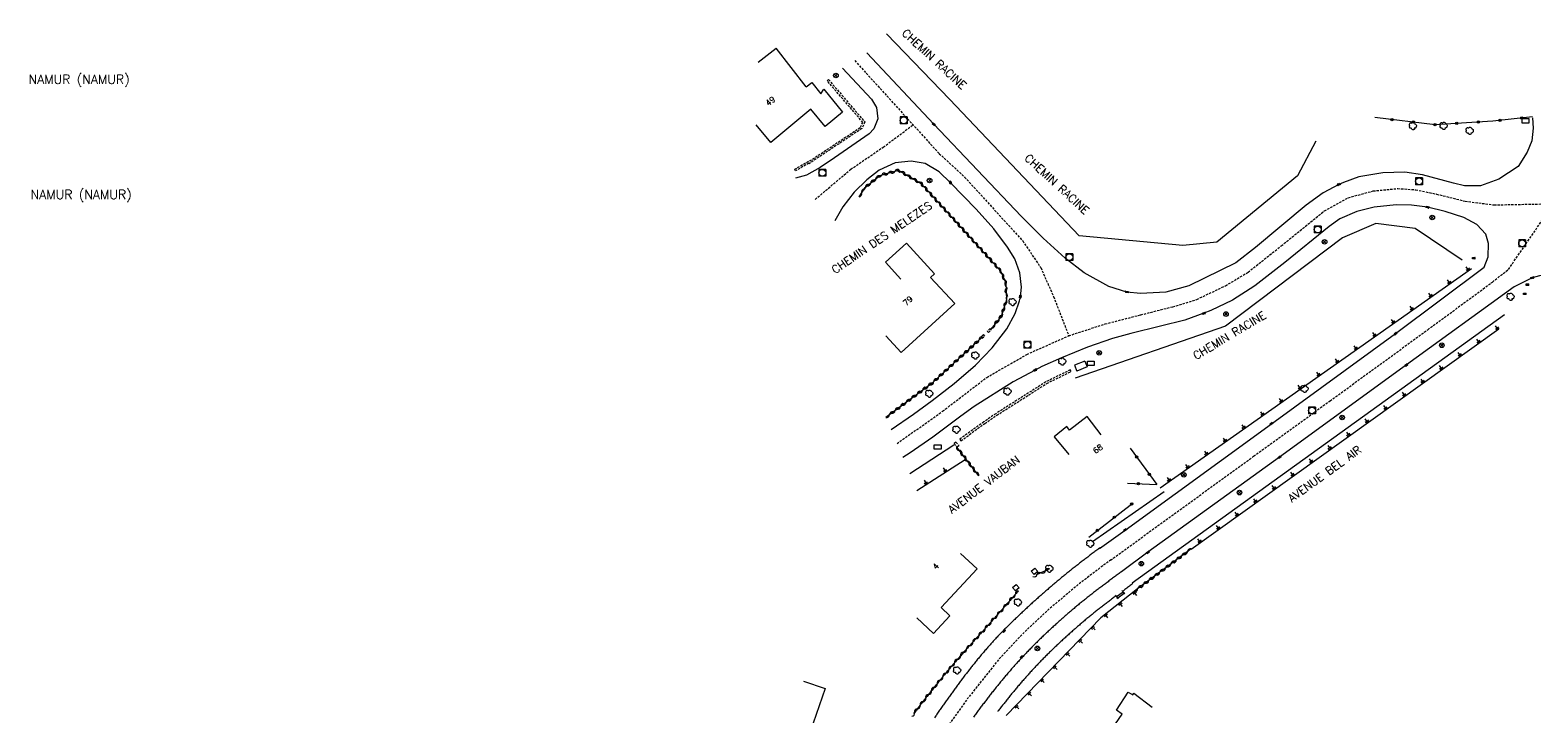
# Model space of a CAD drawing. Header units: millimetres. Extents: x 184000 to 185001, y 127000 to 128000.
# Drawn here: x 184013.1 to 184342.1, y 127373.3 to 127523.5 of the extents above; entities that cross this region are included whole.
import ezdxf
from ezdxf.enums import TextEntityAlignment as Align

# ---------------------------------------------------------------- set-up
doc = ezdxf.new("R2010")
doc.units = ezdxf.units.MM
doc.linetypes.add('DASHED', pattern=[0.75, 0.5, -0.25])
doc.layers.get('0').update_dxf_attribs({"linetype": 'CONTINUOUS'})
for name, color, linetype in [('W0001', 6, 'DASHED'), ('W0008', 7, 'CONTINUOUS'), ('W0100', 7, 'CONTINUOUS'), ('W0105', 7, 'CONTINUOUS'), ('W0112', 1, 'DASHED'), ('W0211', 2, 'CONTINUOUS'), ('W0300', 7, 'CONTINUOUS'), ('W0302', 3, 'CONTINUOUS'), ('W0310', 3, 'CONTINUOUS'), ('W0322', 7, 'CONTINUOUS'), ('W0400', 7, 'CONTINUOUS'), ('W0420', 7, 'CONTINUOUS'), ('W0469', 7, 'CONTINUOUS'), ('W0980', 7, 'CONTINUOUS'), ('W0989', 7, 'CONTINUOUS'), ('W0991', 7, 'CONTINUOUS'), ('W1471', 7, 'CONTINUOUS')]:
    doc.layers.add(name, color=color, linetype=linetype)
doc.styles.get("Standard").update_dxf_attribs({"font": 'romans.shx', "width": 0.85})

# ---------------------------------------------------------------- blocks, each defined once
blk = doc.blocks.new('T1471')
at = {"color": 0, "linetype": 'Continuous', "flags": 128}
blk.add_lwpolyline([(-0.75, -0.5), (-0.75, 0.5), (0.75, 0.5), (0.75, -0.5), (-0.75, -0.5)], dxfattribs=at)
blk = doc.blocks.new('T420')
for p, q in [((0.75, 0.75), (-0.75, 0.75)), ((-0.75, 0.75), (-0.75, -0.75)), ((0.75, 0.75), (0.75, -0.75)), ((0.75, -0.75), (-0.75, -0.75))]:
    blk.add_line(p, q)
blk.add_ellipse((0, 0), major_axis=(-0.53, 0.53), ratio=1, start_param=3.926991, end_param=10.210176)
blk = doc.blocks.new('T400')
for p, q in [((-0.15, 0.3), (0.15, 0.3)), ((-0.15, -0.25), (-0.15, 0.3)), ((-0.15, 0.15), (0.15, 0.15)), ((-0.15, 0), (0.15, 0)), ((0.15, 0.3), (0.15, -0.25)), ((-0.15, -0.15), (0.15, -0.15)), ((-0.15, -0.25), (-0.15, -0.3)), ((-0.15, -0.3), (0.15, -0.3)), ((0.15, -0.3), (0.15, -0.25))]:
    blk.add_line(p, q)
blk = doc.blocks.new('T300')
for p, q in [((-0.8, 0.51), (-0.86, 0.34)), ((-0.86, 0.34), (-0.86, 0.17)), ((-0.86, 0.17), (-0.74, 0.06)), ((-0.69, 0.63), (-0.8, 0.51)), ((-0.8, -0.06), (-0.74, 0.06)), ((-0.74, 0.06), (-0.69, 0.11)), ((-0.57, 0.69), (-0.69, 0.63)), ((-0.46, 0.69), (-0.57, 0.69)), ((-0.29, 0.63), (-0.46, 0.69)), ((-0.29, 0.63), (-0.17, 0.74)), ((-0.23, 0.57), (-0.29, 0.63)), ((-0.17, 0.74), (-0.06, 0.8)), ((-0.06, 0.8), (0.06, 0.8)), ((0.06, 0.8), (0.23, 0.74)), ((0.23, 0.74), (0.34, 0.63)), ((0.34, 0.63), (0.4, 0.51)), ((0.46, 0.46), (0.34, 0.46)), ((0.4, 0.51), (0.4, 0.46)), ((0.57, 0.4), (0.46, 0.46)), ((0.57, 0.4), (0.69, 0.29)), ((0.69, 0.29), (0.74, 0.17)), ((0.74, 0.06), (0.69, -0.17)), ((0.74, 0.17), (0.74, 0.06)), ((-0.8, -0.17), (-0.8, -0.06)), ((-0.8, -0.23), (-0.8, -0.17)), ((-0.74, -0.34), (-0.8, -0.23)), ((-0.69, -0.4), (-0.74, -0.34)), ((-0.51, -0.46), (-0.69, -0.4)), ((-0.4, -0.46), (-0.51, -0.46)), ((-0.4, -0.46), (-0.34, -0.46)), ((-0.34, -0.46), (-0.34, -0.4)), ((-0.34, -0.51), (-0.34, -0.46)), ((-0.29, -0.63), (-0.34, -0.51)), ((-0.17, -0.74), (-0.29, -0.63)), ((-0.06, -0.8), (-0.17, -0.74)), ((0.06, -0.8), (-0.06, -0.8)), ((0.17, -0.74), (0.06, -0.8)), ((0.23, -0.69), (0.17, -0.74)), ((0.29, -0.46), (0.23, -0.46)), ((0.29, -0.63), (0.23, -0.69)), ((0.46, -0.4), (0.29, -0.46)), ((0.34, -0.51), (0.29, -0.63)), ((0.34, -0.51), (0.34, -0.46)), ((0.57, -0.34), (0.46, -0.4)), ((0.63, -0.29), (0.57, -0.34)), ((0.69, -0.17), (0.63, -0.29))]:
    blk.add_line(p, q)
blk = doc.blocks.new('T469')
at = {"color": 0, "linetype": 'Continuous', "flags": 128}
for points in [[(-0.35, 0.35), (0.35, -0.35)], [(-0.35, -0.35), (0.35, 0.35)]]:
    blk.add_lwpolyline(points, dxfattribs=at)
at = {"color": 0, "linetype": 'Continuous'}
blk.add_circle((0, 0), 0.5, dxfattribs=at)
blk = doc.blocks.new('t322o')
at = {"color": 0, "linetype": 'Continuous'}
for radius in [0.25, 0.15]:
    blk.add_circle((0, 0), radius, dxfattribs=at)
blk = doc.blocks.new('t310o')
at = {"color": 0, "linetype": 'Continuous'}
for centre, start, end in [((-0.5, 0.38), 216.8699, 323.1304), ((0.5, -0.37), 36.8699, 143.1303)]:
    blk.add_arc(centre, 0.625, start, end, dxfattribs=at)
blk = doc.blocks.new('t211o')
at = {"color": 0, "linetype": 'Continuous'}
for p, q in [((-0.29, 0.5), (-0.29, 0)), ((0, 1), (0, 0)), ((0.29, 0.5), (0.29, 0))]:
    blk.add_line(p, q, dxfattribs=at)
blk = doc.blocks.new('t112o')
at = {"color": 0, "linetype": 'Continuous'}
for p, q in [((-0.5, 0.5), (0.5, 0.5)), ((-0.5, -0.5), (-0.5, 0.5)), ((0.5, 0.5), (0.5, -0.5)), ((0.5, -0.5), (-0.5, -0.5))]:
    blk.add_line(p, q, dxfattribs=at)
blk = doc.blocks.new('t105o')
for p, q in [((-0.5, 0), (0.5, 0)), ((0.5, 0), (0.2, 0.1)), ((0.5, 0), (0.2, -0.1))]:
    blk.add_line(p, q)

msp = doc.modelspace()

# ---------------------------------------------------------------- linework, layer by layer
at = {"layer": 'W0001'}
for points in [[(184193.44, 127516.84), (184200.45, 127509.11), (184211.9, 127496.48), (184217.46, 127491.36), (184230.15, 127477.4), (184234.1, 127471.55), (184236.91, 127465.23), (184240.22, 127456.65)], [(184184.78, 127486.47), (184192.56, 127493.07), (184199.67, 127497.92), (184206.18, 127502.79)], [(184202.67, 127433.07), (184212.64, 127440.15), (184222.28, 127447.53), (184231.07, 127452.58), (184240.22, 127456.65), (184248.16, 127459.24), (184255.95, 127461.22), (184263, 127463.01), (184268.23, 127464.61), (184274.5, 127467.59), (184279.45, 127470.57), (184286.69, 127476.33), (184296.12, 127483.98), (184301.34, 127486.84), (184306.79, 127488.34), (184312.15, 127488.86), (184316.08, 127488.59), (184320.63, 127487.63), (184326.91, 127486.09), (184333.22, 127485.28), (184359.23, 127485.78)], [(184249.35, 127407.55), (184260.87, 127415.95), (184280.64, 127430.28), (184297.35, 127442.42), (184318.71, 127457.98), (184332.87, 127468.41), (184336.36, 127471.18), (184346.23, 127485.53)]]:
    msp.add_lwpolyline(points, dxfattribs=at)
at = {"layer": 'W0001', "flags": 128}
msp.add_lwpolyline([(184249.44, 127407.67), (184242.36, 127402.28), (184236.01, 127396.93), (184230.52, 127391.81), (184225.1, 127386.08), (184218.1, 127377.3), (184213.77, 127371.22), (184209.4, 127364.41), (184206.7, 127359.81), (184202.78, 127351.78), (184199.55, 127343.88), (184196.37, 127334.71), (184194.41, 127328.02), (184192.15, 127317.75), (184190.86, 127309.33), (184190.18, 127300.84), (184190.05, 127291.18), (184190.41, 127278.52), (184190.85, 127261.74)], dxfattribs=at)
at = {"layer": 'W0008'}
for points in [[(184341.62, 127504.35), (184341.74, 127502.06), (184341.5, 127499.32), (184340.48, 127496.83), (184338.5, 127493.67), (184334.28, 127490.92), (184330.27, 127489.44), (184326.73, 127489.46), (184324.34, 127490), (184317.55, 127491.87), (184313.67, 127492.47), (184308.91, 127492.32), (184303.68, 127491.38), (184300.28, 127490.2), (184299.27, 127489.77), (184295.86, 127487.94), (184292.1, 127485.25), (184281.07, 127475.96), (184276.74, 127472.59), (184266.49, 127467.54), (184261.47, 127466.21), (184255.9, 127465.87), (184252.91, 127466.21), (184249.01, 127467.46), (184243.59, 127470.43), (184239.45, 127473.6), (184234.62, 127478.03), (184229.83, 127482.81), (184220.26, 127492.86), (184210.7, 127502.91), (184196.1, 127518.51)], [(184190.78, 127515.16), (184197.06, 127508.42), (184198.2, 127506.6), (184198.51, 127504.11), (184197.62, 127501.89), (184196.55, 127500.81), (184189.04, 127495.58), (184185.87, 127493.46), (184182.9, 127491.8), (184180.49, 127491.13)], [(184201.37, 127436.14), (184206.29, 127439.52), (184210.37, 127442.51), (184215.17, 127446.24), (184219.82, 127450.24), (184223.46, 127454.02), (184226.65, 127458.19), (184228.54, 127461.5), (184229.46, 127464.28), (184229.64, 127465.2), (184229.9, 127467.29), (184229.52, 127470.44), (184228.46, 127473.48), (184226.81, 127476.02), (184223.86, 127480.04), (184219.96, 127484.33), (184214.38, 127490.13), (184211.86, 127492.49), (184208.85, 127494.34), (184205.79, 127494.87), (184202.3, 127494.45), (184198.75, 127492.84), (184196.05, 127490.79), (184193.32, 127488.09), (184190.82, 127484.86), (184189.06, 127481.82)], [(184246.95, 127410.1), (184252.54, 127414.16), (184284.54, 127437.42), (184311.68, 127457.13), (184331.07, 127471.62), (184331.94, 127473.91), (184331.99, 127476.84), (184331.39, 127478.85), (184329.48, 127480.96), (184326.59, 127482.5), (184322.53, 127483.86), (184318.68, 127484.75), (184315.19, 127485.21), (184311.8, 127485.29), (184306.98, 127484.8), (184303.18, 127483.83), (184299.5, 127482.2), (184297.15, 127480.58), (184287.5, 127472.68), (184280.91, 127467.57), (184276.05, 127464.43), (184271.3, 127462.15), (184269.78, 127461.58), (184265.57, 127460.09), (184260.31, 127458.72), (184253.77, 127457.13), (184249.8, 127456.04), (184244.32, 127454.14), (184238.67, 127451.83), (184234.37, 127449.9), (184232.88, 127449.14), (184228.07, 127446.56), (184219.54, 127441.15), (184216.62, 127439.04), (184210.54, 127434.47), (184205.54, 127431.02), (184203.98, 127430.01)], [(184403.52, 127436.97), (184395.26, 127442.29), (184373.36, 127456.34), (184353.86, 127468.77), (184351.03, 127469.89), (184347.08, 127470.41), (184343.17, 127469.79), (184341.56, 127469.31), (184337.62, 127467.35), (184314.05, 127450.26), (184286.32, 127430.09), (184257.54, 127409.28), (184251.76, 127405)]]:
    msp.add_lwpolyline(points, dxfattribs=at)
at = {"layer": 'W0008', "flags": 128}
for points in [[(184247.07, 127410.27), (184246.96, 127410.19), (184246.76, 127410.04), (184246.56, 127409.9), (184246.36, 127409.75), (184246.16, 127409.6), (184245.96, 127409.45), (184245.76, 127409.3), (184245.55, 127409.15), (184245.35, 127409), (184245.15, 127408.85), (184244.95, 127408.7), (184244.75, 127408.55), (184244.55, 127408.4), (184244.36, 127408.25), (184244.16, 127408.1), (184243.96, 127407.95), (184243.76, 127407.79), (184243.56, 127407.64), (184243.36, 127407.49), (184243.16, 127407.34), (184242.97, 127407.18), (184242.77, 127407.03), (184242.57, 127406.88), (184242.37, 127406.72), (184242.18, 127406.57), (184241.98, 127406.42), (184241.78, 127406.26), (184241.59, 127406.11), (184241.39, 127405.95), (184241.2, 127405.8), (184241, 127405.64), (184240.81, 127405.49), (184240.61, 127405.33), (184240.42, 127405.17), (184240.22, 127405.02), (184240.03, 127404.86), (184239.83, 127404.7), (184239.64, 127404.55), (184239.45, 127404.39), (184239.25, 127404.23), (184239.06, 127404.07), (184238.87, 127403.91), (184238.67, 127403.75), (184238.48, 127403.6), (184238.29, 127403.44), (184238.1, 127403.28), (184237.9, 127403.12), (184237.71, 127402.96), (184237.52, 127402.8), (184237.33, 127402.64), (184237.14, 127402.47), (184236.95, 127402.31), (184236.76, 127402.15), (184236.57, 127401.99), (184236.38, 127401.83), (184236.19, 127401.67), (184236, 127401.5), (184235.81, 127401.34), (184235.62, 127401.18), (184235.43, 127401.01), (184235.24, 127400.85), (184235.05, 127400.69), (184234.86, 127400.52), (184234.68, 127400.36), (184234.49, 127400.19), (184234.3, 127400.03), (184234.11, 127399.86), (184233.93, 127399.7), (184233.74, 127399.53), (184233.55, 127399.37), (184233.37, 127399.2), (184233.18, 127399.03), (184233, 127398.87), (184232.81, 127398.7), (184232.62, 127398.53), (184232.44, 127398.37), (184232.25, 127398.2), (184232.07, 127398.03), (184231.88, 127397.86), (184231.7, 127397.69), (184231.52, 127397.52), (184231.33, 127397.35), (184231.15, 127397.19), (184230.96, 127397.02), (184230.78, 127396.85), (184230.6, 127396.68), (184230.42, 127396.51), (184230.23, 127396.33), (184230.05, 127396.16), (184229.87, 127395.99), (184229.69, 127395.82), (184229.51, 127395.65), (184229.32, 127395.48), (184229.14, 127395.3), (184228.96, 127395.13), (184228.78, 127394.96), (184228.6, 127394.79), (184228.42, 127394.61), (184228.24, 127394.44), (184228.06, 127394.26), (184227.88, 127394.09), (184227.7, 127393.92), (184227.52, 127393.74), (184227.34, 127393.57), (184227.16, 127393.39), (184226.99, 127393.22), (184226.81, 127393.04), (184226.63, 127392.86), (184226.45, 127392.69), (184226.27, 127392.51), (184226.1, 127392.33), (184225.92, 127392.16), (184225.75, 127391.98), (184225.58, 127391.8), (184225.4, 127391.63), (184225.23, 127391.45), (184225.06, 127391.27), (184224.89, 127391.09), (184224.71, 127390.91), (184224.54, 127390.73), (184224.37, 127390.55), (184224.21, 127390.37), (184224.04, 127390.18), (184223.87, 127390), (184223.7, 127389.82), (184223.53, 127389.64), (184223.37, 127389.45), (184223.2, 127389.27), (184223.04, 127389.08), (184222.87, 127388.9), (184222.71, 127388.71), (184222.54, 127388.53), (184222.38, 127388.34), (184222.22, 127388.15), (184222.06, 127387.97), (184221.89, 127387.78), (184221.73, 127387.59), (184221.57, 127387.4), (184221.41, 127387.21), (184221.25, 127387.02), (184221.09, 127386.83), (184220.93, 127386.64), (184220.77, 127386.45), (184220.62, 127386.26), (184220.46, 127386.07), (184220.3, 127385.88), (184220.14, 127385.69), (184219.99, 127385.5), (184219.83, 127385.3), (184219.67, 127385.11), (184219.52, 127384.92), (184219.36, 127384.72), (184219.21, 127384.53), (184219.05, 127384.34), (184218.9, 127384.14), (184218.75, 127383.95), (184218.59, 127383.75), (184218.44, 127383.56), (184218.29, 127383.36), (184218.14, 127383.17), (184217.98, 127382.97), (184217.83, 127382.77), (184217.68, 127382.58), (184217.53, 127382.38), (184217.38, 127382.18), (184217.23, 127381.98), (184217.08, 127381.79), (184216.93, 127381.59), (184216.78, 127381.39), (184216.63, 127381.19), (184216.48, 127380.99), (184216.33, 127380.79), (184216.18, 127380.59), (184216.03, 127380.39), (184215.88, 127380.19), (184215.73, 127379.99), (184215.59, 127379.79), (184215.44, 127379.59), (184215.29, 127379.39), (184215.14, 127379.19), (184215, 127378.99), (184214.85, 127378.78), (184214.7, 127378.58), (184214.56, 127378.38), (184214.41, 127378.18), (184214.26, 127377.98), (184214.12, 127377.77), (184213.97, 127377.57), (184213.83, 127377.37), (184213.68, 127377.17), (184213.54, 127376.96), (184213.4, 127376.76), (184213.25, 127376.56), (184213.11, 127376.35), (184212.96, 127376.15), (184212.82, 127375.95), (184212.68, 127375.74), (184212.54, 127375.54), (184212.39, 127375.33), (184212.25, 127375.13), (184212.11, 127374.92), (184211.97, 127374.72), (184211.83, 127374.51), (184211.69, 127374.31), (184211.55, 127374.1), (184211.41, 127373.9), (184211.27, 127373.69), (184211.13, 127373.48), (184210.99, 127373.28), (184210.85, 127373.07)], [(184251.8, 127405.07), (184251.61, 127404.93), (184251.41, 127404.78), (184251.21, 127404.64), (184251.01, 127404.49), (184250.81, 127404.34), (184250.61, 127404.19), (184250.41, 127404.05), (184250.21, 127403.9), (184250.01, 127403.75), (184249.81, 127403.6), (184249.61, 127403.46), (184249.41, 127403.31), (184249.21, 127403.16), (184249.01, 127403.01), (184248.81, 127402.86), (184248.61, 127402.71), (184248.41, 127402.56), (184248.22, 127402.42), (184248.02, 127402.27), (184247.82, 127402.12), (184247.62, 127401.97), (184247.42, 127401.82), (184247.22, 127401.67), (184247.02, 127401.52), (184246.83, 127401.37), (184246.63, 127401.21), (184246.43, 127401.06), (184246.23, 127400.91), (184246.04, 127400.76), (184245.84, 127400.61), (184245.64, 127400.46), (184245.45, 127400.3), (184245.25, 127400.15), (184245.05, 127400), (184244.86, 127399.84), (184244.66, 127399.69), (184244.47, 127399.54), (184244.27, 127399.38), (184244.08, 127399.23), (184243.88, 127399.07), (184243.69, 127398.92), (184243.49, 127398.76), (184243.3, 127398.61), (184243.11, 127398.45), (184242.91, 127398.29), (184242.72, 127398.13), (184242.53, 127397.98), (184242.34, 127397.82), (184242.14, 127397.66), (184241.95, 127397.5), (184241.76, 127397.34), (184241.57, 127397.18), (184241.38, 127397.02), (184241.19, 127396.86), (184241, 127396.7), (184240.81, 127396.54), (184240.62, 127396.37), (184240.42, 127396.21), (184240.23, 127396.04), (184240.04, 127395.88), (184239.85, 127395.72), (184239.66, 127395.55), (184239.47, 127395.39), (184239.28, 127395.22), (184239.09, 127395.06), (184238.91, 127394.89), (184238.72, 127394.72), (184238.53, 127394.56), (184238.34, 127394.39), (184238.15, 127394.22), (184237.97, 127394.06), (184237.78, 127393.89), (184237.59, 127393.72), (184237.41, 127393.55), (184237.22, 127393.38), (184237.03, 127393.21), (184236.85, 127393.04), (184236.66, 127392.87), (184236.48, 127392.7), (184236.29, 127392.53), (184236.11, 127392.36), (184235.93, 127392.19), (184235.74, 127392.02), (184235.56, 127391.85), (184235.38, 127391.68), (184235.19, 127391.5), (184235.01, 127391.33), (184234.83, 127391.16), (184234.65, 127390.98), (184234.47, 127390.81), (184234.29, 127390.64), (184234.1, 127390.46), (184233.92, 127390.29), (184233.74, 127390.11), (184233.57, 127389.93), (184233.39, 127389.76), (184233.21, 127389.58), (184233.03, 127389.4), (184232.85, 127389.23), (184232.67, 127389.05), (184232.5, 127388.87), (184232.32, 127388.69), (184232.14, 127388.51), (184231.97, 127388.33), (184231.79, 127388.16), (184231.61, 127387.98), (184231.44, 127387.79), (184231.26, 127387.61), (184231.09, 127387.43), (184230.92, 127387.25), (184230.74, 127387.07), (184230.57, 127386.89), (184230.4, 127386.7), (184230.22, 127386.52), (184230.05, 127386.34), (184229.88, 127386.16), (184229.72, 127385.98), (184229.55, 127385.79), (184229.38, 127385.61), (184229.21, 127385.43), (184229.04, 127385.24), (184228.88, 127385.06), (184228.71, 127384.87), (184228.54, 127384.69), (184228.38, 127384.5), (184228.21, 127384.32), (184228.05, 127384.13), (184227.88, 127383.95), (184227.72, 127383.76), (184227.56, 127383.57), (184227.39, 127383.39), (184227.23, 127383.2), (184227.07, 127383.01), (184226.91, 127382.82), (184226.75, 127382.63), (184226.58, 127382.44), (184226.42, 127382.26), (184226.26, 127382.07), (184226.1, 127381.88), (184225.94, 127381.69), (184225.79, 127381.5), (184225.63, 127381.3), (184225.47, 127381.11), (184225.31, 127380.92), (184225.15, 127380.73), (184225, 127380.54), (184224.84, 127380.35), (184224.68, 127380.15), (184224.53, 127379.96), (184224.37, 127379.77), (184224.21, 127379.57), (184224.06, 127379.38), (184223.9, 127379.19), (184223.75, 127378.99), (184223.6, 127378.8), (184223.44, 127378.6), (184223.29, 127378.41), (184223.14, 127378.21), (184222.98, 127378.02), (184222.83, 127377.82), (184222.68, 127377.62), (184222.53, 127377.43), (184222.38, 127377.23), (184222.22, 127377.03), (184222.07, 127376.83), (184221.92, 127376.64), (184221.77, 127376.44), (184221.62, 127376.24), (184221.47, 127376.04), (184221.32, 127375.84), (184221.17, 127375.65), (184221.03, 127375.45), (184220.88, 127375.25), (184220.73, 127375.05), (184220.58, 127374.85), (184220.43, 127374.65), (184220.29, 127374.45), (184220.14, 127374.24), (184219.99, 127374.04), (184219.84, 127373.84), (184219.7, 127373.64), (184219.55, 127373.44), (184219.41, 127373.24)]]:
    msp.add_lwpolyline(points, dxfattribs=at)
at = {"layer": 'W0100'}
for p, q in [((184172.3, 127516.48), (184176.24, 127519.55)), ((184182.82, 127511.1), (184176.24, 127519.55)), ((184182.82, 127511.1), (184184.07, 127512.07)), ((184175.05, 127498.96), (184171.87, 127502.82)), ((184244.26, 127449.83), (184241.98, 127448.93)), ((184243.75, 127451.12), (184244.26, 127449.83))]:
    msp.add_line(p, q, dxfattribs=at)
for points in [[(184184.07, 127512.07), (184186.01, 127509.59), (184186.7, 127510.59), (184190.74, 127505.55), (184186.96, 127502.44), (184183.82, 127506.19), (184175.05, 127498.96)], [(184200.22, 127456.67), (184203.6, 127452.99), (184215.32, 127463.74), (184209.97, 127469.4), (184210.86, 127470.23), (184204.71, 127476.87), (184200.16, 127472.75), (184203.52, 127469.05)], [(184243.75, 127451.12), (184241.47, 127450.23), (184241.98, 127448.93)], [(184247.3, 127434.97), (184244.28, 127438.96), (184240.42, 127436.03), (184239.79, 127436.81), (184237.05, 127434.52), (184240.25, 127430.68)]]:
    msp.add_lwpolyline(points, dxfattribs=at)
at = {"layer": 'W0100', "flags": 128}
for points in [[(184216.56, 127409.06), (184220.21, 127405.64), (184212.3, 127397.2), (184214.25, 127395.37), (184210.64, 127391.52), (184206.99, 127394.94)], [(184252.14, 127400.59), (184250.69, 127399.52)], [(184252.36, 127400.29), (184250.92, 127399.22)], [(184182.2, 127381.11), (184186.93, 127379.5), (184183.69, 127369.99), (184191.15, 127367.44), (184188.07, 127358.45), (184186.67, 127358.93), (184182.55, 127347.11), (184177.83, 127348.76)], [(184250.54, 127363.9), (184246.3, 127366.56), (184246.55, 127366.95), (184245.74, 127367.5), (184248.3, 127371.42), (184249.61, 127370.61), (184251.89, 127373.91), (184250.65, 127374.76), (184253.21, 127378.68), (184254.21, 127378.08), (184254.48, 127378.45), (184258.48, 127375.44)]]:
    msp.add_lwpolyline(points, dxfattribs=at)
at = {"layer": 'W0112'}
for p, q in [((184183.36, 127494.39), (184180.5, 127492.74)), ((184221.27, 127456.09), (184221.85, 127456.59)), ((184221.85, 127456.59), (184221.59, 127456.9)), ((184222.67, 127457.38), (184223.29, 127457.95)), ((184223.29, 127457.95), (184223.01, 127458.24)), ((184221.66, 127437.8), (184216.42, 127434.02)), ((184215.56, 127433.37), (184216.21, 127432.56)), ((184216.21, 127432.56), (184215.78, 127432.25))]:
    msp.add_line(p, q, dxfattribs=at)
for points in [[(184187.7, 127512.69), (184195.67, 127503.38), (184194.99, 127501.98), (184183.4, 127494.28), (184183.36, 127494.39)], [(184195.2, 127503.32), (184187.39, 127512.43), (184187.7, 127512.69)], [(184180.5, 127492.74), (184180.3, 127493.08), (184183.54, 127494.96), (184183.58, 127494.88), (184194.68, 127502.25), (184195.2, 127503.32)], [(184221.59, 127456.9), (184221.01, 127456.39), (184221.27, 127456.09)], [(184223.01, 127458.24), (184222.4, 127457.67), (184222.67, 127457.38)], [(184240.54, 127449.19), (184235.22, 127446.56), (184224.27, 127439.61), (184221.66, 127437.8)], [(184235.42, 127446.21), (184240.72, 127448.83), (184240.54, 127449.19)], [(184216.42, 127434.02), (184216.65, 127433.7), (184221.89, 127437.48), (184224.49, 127439.27), (184235.42, 127446.21)], [(184215.56, 127433.37), (184215.12, 127433.05), (184215.78, 127432.25)]]:
    msp.add_lwpolyline(points, dxfattribs=at)
at = {"layer": 'W0211'}
for p, q in [((184260.23, 127423.38), (184328.3, 127471.4)), ((184335.53, 127461.23), (184254.11, 127402.5)), ((184266.95, 127409.99), (184334.24, 127458.19)), ((184215.13, 127432.72), (184205.49, 127426.46)), ((184207.03, 127422.83), (184217.54, 127429.59))]:
    msp.add_line(p, q, dxfattribs=at)
at = {"layer": 'W0211', "flags": 128}
for points in [[(184254.19, 127402.44), (184254.08, 127402.35), (184253.88, 127402.2), (184253.68, 127402.05), (184253.49, 127401.9), (184253.29, 127401.74), (184253.1, 127401.59), (184252.9, 127401.44), (184252.7, 127401.28), (184252.51, 127401.13), (184252.31, 127400.97), (184252.12, 127400.82)], [(184250.39, 127399.63), (184250.33, 127399.59), (184250.14, 127399.44), (184249.94, 127399.29), (184249.75, 127399.15), (184249.55, 127399), (184249.36, 127398.85), (184249.16, 127398.7), (184248.97, 127398.56), (184248.77, 127398.41), (184248.58, 127398.26), (184248.39, 127398.11), (184248.19, 127397.96), (184248, 127397.81), (184247.81, 127397.66), (184247.61, 127397.52), (184247.42, 127397.37), (184247.23, 127397.22), (184247.04, 127397.07), (184246.85, 127396.92), (184246.66, 127396.77), (184246.47, 127396.61), (184246.28, 127396.46), (184246.09, 127396.31), (184245.9, 127396.16), (184245.71, 127396.01), (184245.52, 127395.86), (184245.33, 127395.7), (184245.14, 127395.55), (184244.96, 127395.4), (184244.77, 127395.25), (184244.58, 127395.09), (184244.4, 127394.94), (184244.21, 127394.78), (184244.03, 127394.63), (184243.84, 127394.48), (184243.66, 127394.32), (184243.47, 127394.16), (184243.28, 127394.01), (184243.1, 127393.85), (184242.91, 127393.69), (184242.72, 127393.53), (184242.54, 127393.37), (184242.35, 127393.21), (184242.16, 127393.05), (184241.98, 127392.88), (184241.79, 127392.72), (184241.61, 127392.56), (184241.42, 127392.4), (184241.24, 127392.24), (184241.06, 127392.08), (184240.87, 127391.91), (184240.69, 127391.75), (184240.51, 127391.59), (184240.32, 127391.42), (184240.14, 127391.26), (184239.96, 127391.1), (184239.78, 127390.93), (184239.6, 127390.77), (184239.41, 127390.6), (184239.23, 127390.44), (184239.05, 127390.27), (184238.87, 127390.11), (184238.69, 127389.94), (184238.51, 127389.77), (184238.33, 127389.61), (184238.16, 127389.44), (184237.98, 127389.27), (184237.8, 127389.11), (184237.62, 127388.94), (184237.44, 127388.77), (184237.27, 127388.6), (184237.09, 127388.43), (184236.92, 127388.26), (184236.74, 127388.09), (184236.56, 127387.92), (184236.39, 127387.75), (184236.21, 127387.58), (184236.04, 127387.41), (184235.87, 127387.24), (184235.69, 127387.07), (184235.52, 127386.9), (184235.35, 127386.73), (184235.17, 127386.55), (184235, 127386.38), (184234.83, 127386.21), (184234.66, 127386.03), (184234.49, 127385.86), (184234.32, 127385.69), (184234.15, 127385.51), (184233.98, 127385.34), (184233.81, 127385.16), (184233.64, 127384.99), (184233.47, 127384.81), (184233.3, 127384.63), (184233.13, 127384.46), (184232.97, 127384.28), (184232.8, 127384.1), (184232.63, 127383.93), (184232.47, 127383.75), (184232.31, 127383.58), (184232.14, 127383.4), (184231.98, 127383.22), (184231.82, 127383.04), (184231.66, 127382.87), (184231.5, 127382.69), (184231.34, 127382.51), (184231.17, 127382.33), (184231.01, 127382.15), (184230.85, 127381.97), (184230.69, 127381.79), (184230.54, 127381.61), (184230.38, 127381.43), (184230.22, 127381.25), (184230.06, 127381.07), (184229.9, 127380.89), (184229.75, 127380.7), (184229.59, 127380.52), (184229.43, 127380.34), (184229.28, 127380.16), (184229.12, 127379.97), (184228.96, 127379.79), (184228.81, 127379.6), (184228.65, 127379.42), (184228.5, 127379.23), (184228.34, 127379.05), (184228.19, 127378.86), (184228.04, 127378.68), (184227.88, 127378.49), (184227.73, 127378.3), (184227.58, 127378.12), (184227.43, 127377.93), (184227.27, 127377.74), (184227.12, 127377.55), (184226.97, 127377.36), (184226.82, 127377.18), (184226.67, 127376.99), (184226.52, 127376.8), (184226.37, 127376.61), (184226.22, 127376.42), (184226.07, 127376.23), (184225.92, 127376.04), (184225.77, 127375.84), (184225.62, 127375.65), (184225.47, 127375.46), (184225.32, 127375.27), (184225.18, 127375.08), (184225.03, 127374.88), (184224.88, 127374.69), (184224.73, 127374.5), (184224.72, 127374.48)]]:
    msp.add_lwpolyline(points, dxfattribs=at)
at = {"layer": 'W0302'}
msp.add_line((184245.45, 127411.68), (184261.09, 127422.61), dxfattribs=at)
for points in [[(184294.27, 127499.21), (184290.27, 127491.6), (184272.62, 127477.16), (184265.17, 127476.39), (184242.48, 127478.53), (184214.21, 127508.35), (184200.39, 127522.66)], [(184326.23, 127473.21), (184315.98, 127480.08), (184307.39, 127481.22), (184300.07, 127478.08), (184274.49, 127458.78), (184241.63, 127447.36)]]:
    msp.add_lwpolyline(points, dxfattribs=at)
at = {"layer": 'W0310'}
for p, q in [((184220.54, 127426.03), (184215.78, 127432.25)), ((184266.96, 127410.02), (184255.27, 127401.28))]:
    msp.add_line(p, q, dxfattribs=at)
for points in [[(184194.37, 127487.04), (184195.7, 127489.08), (184198.94, 127491.71), (184203.03, 127492.84), (184207.93, 127489.96), (184225.33, 127470.83), (184226.44, 127468.21), (184226.61, 127464.47), (184225.45, 127460.89), (184223.2, 127458.13)], [(184200.22, 127438.85), (184200.84, 127439.25), (184210.59, 127446.5), (184221.12, 127456.2)]]:
    msp.add_lwpolyline(points, dxfattribs=at)
at = {"layer": 'W0310', "flags": 128}
for points in [[(184236.02, 127405.65), (184233.05, 127404.29)], [(184229.19, 127400.85), (184229.03, 127400.66), (184228.87, 127400.47), (184228.7, 127400.28), (184228.54, 127400.09), (184228.37, 127399.9), (184228.2, 127399.71), (184228.04, 127399.52), (184227.87, 127399.33), (184227.71, 127399.14), (184227.54, 127398.95), (184227.38, 127398.76), (184227.21, 127398.56), (184227.05, 127398.37), (184226.88, 127398.18), (184226.71, 127397.99), (184226.55, 127397.8), (184226.38, 127397.61), (184226.22, 127397.42), (184226.05, 127397.23), (184225.88, 127397.04), (184225.72, 127396.85), (184225.55, 127396.66), (184225.38, 127396.47), (184225.22, 127396.28), (184225.05, 127396.1), (184224.88, 127395.91), (184224.72, 127395.72), (184224.55, 127395.53), (184224.39, 127395.34), (184224.22, 127395.16), (184224.06, 127394.97), (184223.89, 127394.79), (184223.73, 127394.6), (184223.56, 127394.42), (184223.4, 127394.23), (184223.23, 127394.05), (184223.06, 127393.86), (184222.9, 127393.68), (184222.73, 127393.49), (184222.57, 127393.31), (184222.4, 127393.12), (184222.23, 127392.94), (184222.07, 127392.76), (184221.9, 127392.57), (184221.73, 127392.39), (184221.57, 127392.2), (184221.4, 127392.02), (184221.23, 127391.84), (184221.07, 127391.65), (184220.9, 127391.47), (184220.73, 127391.29), (184220.57, 127391.1), (184220.4, 127390.92), (184220.23, 127390.73), (184220.07, 127390.55), (184219.9, 127390.37), (184219.73, 127390.18), (184219.56, 127390), (184219.4, 127389.81), (184219.23, 127389.63), (184219.07, 127389.45), (184218.9, 127389.26), (184218.73, 127389.08), (184218.57, 127388.89), (184218.4, 127388.71), (184218.23, 127388.52), (184218.07, 127388.34), (184217.9, 127388.15), (184217.74, 127387.97), (184217.57, 127387.78), (184217.41, 127387.6), (184217.24, 127387.41), (184217.08, 127387.23), (184216.91, 127387.04), (184216.75, 127386.85), (184216.59, 127386.67), (184216.42, 127386.48), (184216.26, 127386.29), (184216.1, 127386.11), (184215.93, 127385.92), (184215.77, 127385.73), (184215.61, 127385.54), (184215.45, 127385.36), (184215.28, 127385.17), (184215.12, 127384.98), (184214.96, 127384.79), (184214.8, 127384.6), (184214.64, 127384.41), (184214.48, 127384.22), (184214.32, 127384.02), (184214.15, 127383.83), (184213.99, 127383.64), (184213.83, 127383.45), (184213.67, 127383.25), (184213.51, 127383.06), (184213.35, 127382.87), (184213.19, 127382.67), (184213.03, 127382.48), (184212.86, 127382.28), (184212.7, 127382.09), (184212.54, 127381.9), (184212.38, 127381.7), (184212.23, 127381.51), (184212.07, 127381.31), (184211.91, 127381.12), (184211.75, 127380.92), (184211.59, 127380.73), (184211.43, 127380.53), (184211.27, 127380.33), (184211.11, 127380.14), (184210.96, 127379.94), (184210.8, 127379.75), (184210.64, 127379.55), (184210.48, 127379.35), (184210.33, 127379.16), (184210.17, 127378.96), (184210.01, 127378.76), (184209.86, 127378.57), (184209.7, 127378.37), (184209.54, 127378.17), (184209.39, 127377.97), (184209.23, 127377.78), (184209.08, 127377.58), (184208.92, 127377.38), (184208.76, 127377.18), (184208.61, 127376.98), (184208.46, 127376.79), (184208.3, 127376.59), (184208.15, 127376.39), (184207.99, 127376.19), (184207.84, 127375.99), (184207.68, 127375.79), (184207.53, 127375.59), (184207.38, 127375.39), (184207.22, 127375.19), (184207.07, 127374.99), (184206.92, 127374.79), (184206.77, 127374.59), (184206.61, 127374.39), (184206.46, 127374.19), (184206.31, 127373.99)], [(184255.27, 127401.28), (184247.2, 127394.97), (184226.51, 127373.57)]]:
    msp.add_lwpolyline(points, dxfattribs=at)
at = {"layer": 'W0322'}
for p, q in [((184253.65, 127432.07), (184259.47, 127424.11)), ((184253.07, 127424.43), (184259.48, 127424.11)), ((184244.58, 127412.6), (184254.3, 127420.14))]:
    msp.add_line(p, q, dxfattribs=at)
msp.add_lwpolyline([(184341.61, 127504.53), (184332.93, 127503.59), (184320.31, 127502.82), (184307.13, 127504.4)], dxfattribs=at)

# ---------------------------------------------------------------- block references
at = {"layer": 'W0105'}
for p, rotation in [((184252.14, 127400.59), 313.2952063033974), ((184250.69, 127399.52), 309.8259497835513)]:
    msp.add_blockref('t105o', p, dxfattribs=dict(at, rotation=rotation))
at = {"layer": 'W0112'}
for p, rotation in [((184232.72, 127405.1), 220.9918376540739), ((184228.64, 127401.55), 40.99183765363955)]:
    msp.add_blockref('t112o', p, dxfattribs=dict(at, rotation=rotation))
at = {"layer": 'W0211'}
for p, rotation in [((184327.65, 127470.94), 35.19743709873696), ((184319.48, 127465.17), 35.19743709873696), ((184323.57, 127468.05), 35.19743709873696), ((184315.39, 127462.29), 35.19743709873696), ((184311.31, 127459.41), 35.19743709873696), ((184307.22, 127456.53), 35.19743709873696), ((184334.02, 127458.03), 35.61816288696271), ((184303.14, 127453.64), 35.19743709873696), ((184325.89, 127452.21), 35.61816288696271), ((184329.95, 127455.12), 35.61816288696271), ((184299.05, 127450.76), 35.19743709873696), ((184321.82, 127449.3), 35.61816288696271), ((184294.96, 127447.88), 35.19743709873696), ((184317.76, 127446.38), 35.61816288696271), ((184286.79, 127442.12), 35.19743709873696), ((184290.88, 127445), 35.19743709873696), ((184313.69, 127443.47), 35.61816288696271), ((184282.71, 127439.23), 35.19743709873696), ((184309.63, 127440.56), 35.61816288696271), ((184278.62, 127436.35), 35.19743709873696), ((184305.56, 127437.65), 35.61816288696271), ((184274.54, 127433.47), 35.19743709873696), ((184301.5, 127434.74), 35.61816288696271), ((184270.45, 127430.59), 35.19743709873696), ((184297.43, 127431.82), 35.61816288696271), ((184213.34, 127426.89), 32.74388286544762), ((184266.36, 127427.71), 35.19743709873696), ((184289.3, 127426), 35.61816288696271), ((184293.37, 127428.91), 35.61816288696271), ((184209.13, 127424.19), 32.74388286544762), ((184262.28, 127424.82), 35.19743709873696), ((184285.24, 127423.09), 35.61816288696271), ((184281.17, 127420.18), 35.61816288696271), ((184277.11, 127417.26), 35.61816288696271), ((184273.05, 127414.35), 35.61816288696271), ((184268.98, 127411.44), 35.61816288696271), ((184254.48, 127400.66), 217.9854844850351), ((184251.33, 127398.2), 217.9854844850351), ((184248.18, 127395.74), 217.9854844850351), ((184245.28, 127392.99), 225.9738573938407), ((184239.72, 127387.24), 225.9738573938407), ((184242.5, 127390.11), 225.9738573938407), ((184236.94, 127384.36), 225.9738573938407), ((184234.16, 127381.49), 225.9738573938407), ((184231.38, 127378.61), 225.9738573938407), ((184228.6, 127375.73), 225.9738573938407)]:
    msp.add_blockref('t211o', p, dxfattribs=dict(at, rotation=rotation))
at = {"layer": 'W0300'}
for p in [(184315.51, 127502.49), (184322.22, 127502.54), (184327.93, 127501.46), (184227.98, 127464), (184336.86, 127465.16), (184219.85, 127452.3), (184238.84, 127450.99), (184209.77, 127443.97), (184226.86, 127444.43), (184291.81, 127445.02), (184215.71, 127436.1), (184244.97, 127411.14), (184236.02, 127405.68), (184229.15, 127398.3), (184215.85, 127383.43)]:
    msp.add_blockref('T300', p, dxfattribs=at)
at = {"layer": 'W0310'}
for p, rotation in [((184200.77, 127492.21), 15.46848358626082), ((184202.21, 127492.61), 15.46848358626082), ((184203.59, 127492.51), 329.5535288950834), ((184204.88, 127491.75), 329.5535288950834), ((184195.75, 127489.12), 38.96627719485332), ((184196.92, 127490.07), 38.96627719485332), ((184198.08, 127491.01), 38.96627719485332), ((184199.32, 127491.81), 15.46848358626082), ((184206.18, 127490.99), 329.5535288950834), ((184207.47, 127490.23), 329.5535288950834), ((184208.58, 127489.24), 312.2932335821795), ((184194.92, 127487.88), 57.04808576652086), ((184209.59, 127488.13), 312.2932335821795), ((184210.6, 127487.02), 312.2932335821795), ((184211.61, 127485.91), 312.2932335821795), ((184212.62, 127484.8), 312.2932335821795), ((184213.63, 127483.69), 312.2932335821795), ((184214.64, 127482.58), 312.2932335821795), ((184215.65, 127481.48), 312.2932335821795), ((184216.66, 127480.37), 312.2932335821795), ((184217.67, 127479.26), 312.2932335821795), ((184218.67, 127478.15), 312.2932335821795), ((184219.68, 127477.04), 312.2932335821795), ((184220.69, 127475.93), 312.2932335821795), ((184221.7, 127474.82), 312.2932335821795), ((184222.71, 127473.71), 312.2932335821795), ((184223.72, 127472.6), 312.2932335821795), ((184224.73, 127471.49), 312.2932335821795), ((184225.57, 127470.27), 292.979212223743), ((184226.15, 127468.89), 292.979212223743), ((184226.48, 127467.45), 272.6198623546262), ((184226.54, 127465.95), 272.6198623546262), ((184226.14, 127463.02), 252.0417526726679), ((184226.61, 127464.45), 252.0417526726679), ((184224.02, 127459.14), 230.8271693755651), ((184224.97, 127460.3), 230.8271693755651), ((184225.68, 127461.6), 252.0417526726679), ((184220.6, 127455.72), 42.64372843656617), ((184217.29, 127452.67), 42.64372843656617), ((184218.39, 127453.68), 42.64372843656617), ((184219.5, 127454.7), 42.64372843656617), ((184213.98, 127449.62), 42.64372843656617), ((184215.08, 127450.64), 42.64372843656617), ((184216.19, 127451.65), 42.64372843656617), ((184209.47, 127445.67), 36.62561022396601), ((184210.67, 127446.57), 42.64372843656617), ((184211.77, 127447.59), 42.64372843656617), ((184212.88, 127448.6), 42.64372843656617), ((184205.86, 127442.98), 36.62561022396601), ((184207.07, 127443.88), 36.62561022396601), ((184208.27, 127444.77), 36.62561022396601), ((184201.05, 127439.4), 36.62561022396601), ((184202.25, 127440.3), 36.62561022396601), ((184203.45, 127441.19), 36.62561022396601), ((184204.66, 127442.09), 36.62561022396601), ((184216.29, 127431.59), 127.4272610743241), ((184217.2, 127430.4), 127.4272610743241), ((184218.11, 127429.2), 127.4272610743241), ((184219.02, 127428.01), 127.4272610743241), ((184219.93, 127426.82), 127.4272610743241), ((184266.16, 127409.42), 216.8126413191641), ((184262.55, 127406.73), 216.8126413191641), ((184263.76, 127407.63), 216.8126413191641), ((184264.96, 127408.52), 216.8126413191641), ((184233.29, 127404.4), 204.6559099627045), ((184235.11, 127405.24), 204.6559099627045), ((184257.75, 127403.13), 216.8126413191641), ((184258.95, 127404.03), 216.8126413191641), ((184260.15, 127404.93), 216.8126413191641), ((184261.35, 127405.83), 216.8126413191641), ((184228.54, 127400.1), 229.1634782214203), ((184255.35, 127401.34), 216.8126413191641), ((184256.55, 127402.23), 216.8126413191641), ((184225.92, 127397.08), 228.7860716745822), ((184227.23, 127398.59), 228.9747754583121), ((184223.26, 127394.09), 228.1122311278461), ((184224.6, 127395.58), 228.5740775340133), ((184219.24, 127389.64), 227.8736107316713), ((184220.58, 127391.12), 227.7620073203923), ((184221.93, 127392.6), 227.8415439092614), ((184216.57, 127386.65), 228.7454564893742), ((184217.9, 127388.15), 228.2276539275879), ((184213.97, 127383.62), 230.084532037536), ((184215.26, 127385.14), 229.454271644701), ((184211.43, 127380.53), 231.0104300473658), ((184212.69, 127382.08), 230.5474281395893), ((184208.94, 127377.4), 231.8786333435116), ((184210.18, 127378.97), 231.4155959936815), ((184206.49, 127374.23), 232.804443507769), ((184207.71, 127375.82), 232.3416026490169)]:
    msp.add_blockref('t310o', p, dxfattribs=dict(at, rotation=rotation))
at = {"layer": 'W0322'}
for p, rotation in [((184310.87, 127503.95), 173.1720612194342), ((184315.59, 127503.39), 173.1720612194342), ((184320.31, 127502.82), 183.4713847003629), ((184325.05, 127503.11), 183.4713847003629), ((184329.79, 127503.4), 183.4713847003629), ((184334.52, 127503.76), 186.177817421903), ((184339.25, 127504.27), 186.177817421903), ((184255.05, 127430.16), 306.1671169022631), ((184257.86, 127426.32), 306.1671169022631), ((184255.45, 127424.31), 357.121033552262), ((184253.96, 127419.88), 37.7744558932234), ((184250.21, 127416.97), 37.7744558932234), ((184246.45, 127414.06), 37.7744558932234)]:
    msp.add_blockref('t322o', p, dxfattribs=dict(at, rotation=rotation))
at = {"layer": 'W0400'}
for p, rotation in [((184210.7, 127502.91), 43.58250427270893), ((184214.38, 127490.13), 196.0857849120373), ((184299.27, 127489.77), 293.2035217285156), ((184318.68, 127484.75), 76.88533020020382), ((184328.79, 127473.65), 90), ((184341.56, 127469.31), 106.6908874513069), ((184252.91, 127466.21), 263.6061401367188), ((184340.54, 127467.83), 90), ((184229.64, 127465.2), 348.7527923580442), ((184339.95, 127465.83), 90), ((184269.78, 127461.58), 110.6196289066956), ((184311.68, 127457.13), 305.9727439884619), ((184314.05, 127450.26), 125.9472351076826), ((184232.88, 127449.14), 116.9421997084299), ((184284.54, 127437.42), 306.0199661241717), ((184286.32, 127430.09), 126.0325164798842), ((184252.54, 127414.16), 305.9989356992398), ((184257.54, 127409.28), 125.8703308103072), ((184226.09, 127392.07), 315.1803841380042), ((184229.88, 127386.37), 137.0075055955986)]:
    msp.add_blockref('T400', p, dxfattribs=dict(at, rotation=rotation))
at = {"layer": 'W0420'}
for p in [(184204.12, 127503.77), (184186.33, 127492.3), (184316.82, 127490.44), (184294.65, 127479.88), (184339.35, 127476.87), (184240.33, 127473.84), (184231.17, 127454.68), (184293.42, 127440.3)]:
    msp.add_blockref('T420', p, dxfattribs=at)
at = {"layer": 'W0469'}
for p in [(184189.31, 127513.57), (184209.8, 127490.61), (184319.7, 127482.51), (184296.16, 127477.2), (184274.6, 127461.4), (184246.86, 127452.91), (184321.8, 127454.58), (184300.01, 127438.76), (184265.38, 127426.22), (184277.56, 127422.35), (184256.09, 127406.81), (184233.37, 127388.26)]:
    msp.add_blockref('T469', p, dxfattribs=at)
at = {"layer": 'W1471'}
for p in [(184340.09, 127503.64), (184245.05, 127450.63), (184211.58, 127432.32)]:
    msp.add_blockref('T1471', p, dxfattribs=at)

# ---------------------------------------------------------------- texts
at = {"layer": 'W0980'}
for p in [(184023.84, 127512.61), (184024.29, 127487.41)]:
    msp.add_text('NAMUR (NAMUR)', height=2, dxfattribs=at).set_placement(p, align=Align.MIDDLE)
at = {"layer": 'W0989'}
for s, rotation, p in [('CHEMIN RACINE', 317.3586, (184210.81, 127517.17)), ('CHEMIN RACINE', 317.3586, (184237.64, 127489.82)), ('CHEMIN DES MELEZES', 34.2741, (184199.34, 127478.14)), ('CHEMIN RACINE', 30.9803, (184275.36, 127456.73)), ('AVENUE VAUBAN', 37.4683, (184221.65, 127424.09)), ('AVENUE BEL AIR', 35.9934, (184296.18, 127426.45))]:
    msp.add_text(s, height=1.75, rotation=rotation, dxfattribs=at).set_placement(p, align=Align.MIDDLE)
at = {"layer": 'W0991'}
for s, rotation, p in [('49', 39.4903, (184174.98, 127507.98)), ('79', 42.5359, (184205.05, 127464.29)), ('68', 37.1253, (184246.58, 127431.91)), ('4', 46.8179, (184211.15, 127406.21))]:
    msp.add_text(s, height=1.25, rotation=rotation, dxfattribs=at).set_placement(p, align=Align.MIDDLE)

doc.saveas('drawing.dxf')
